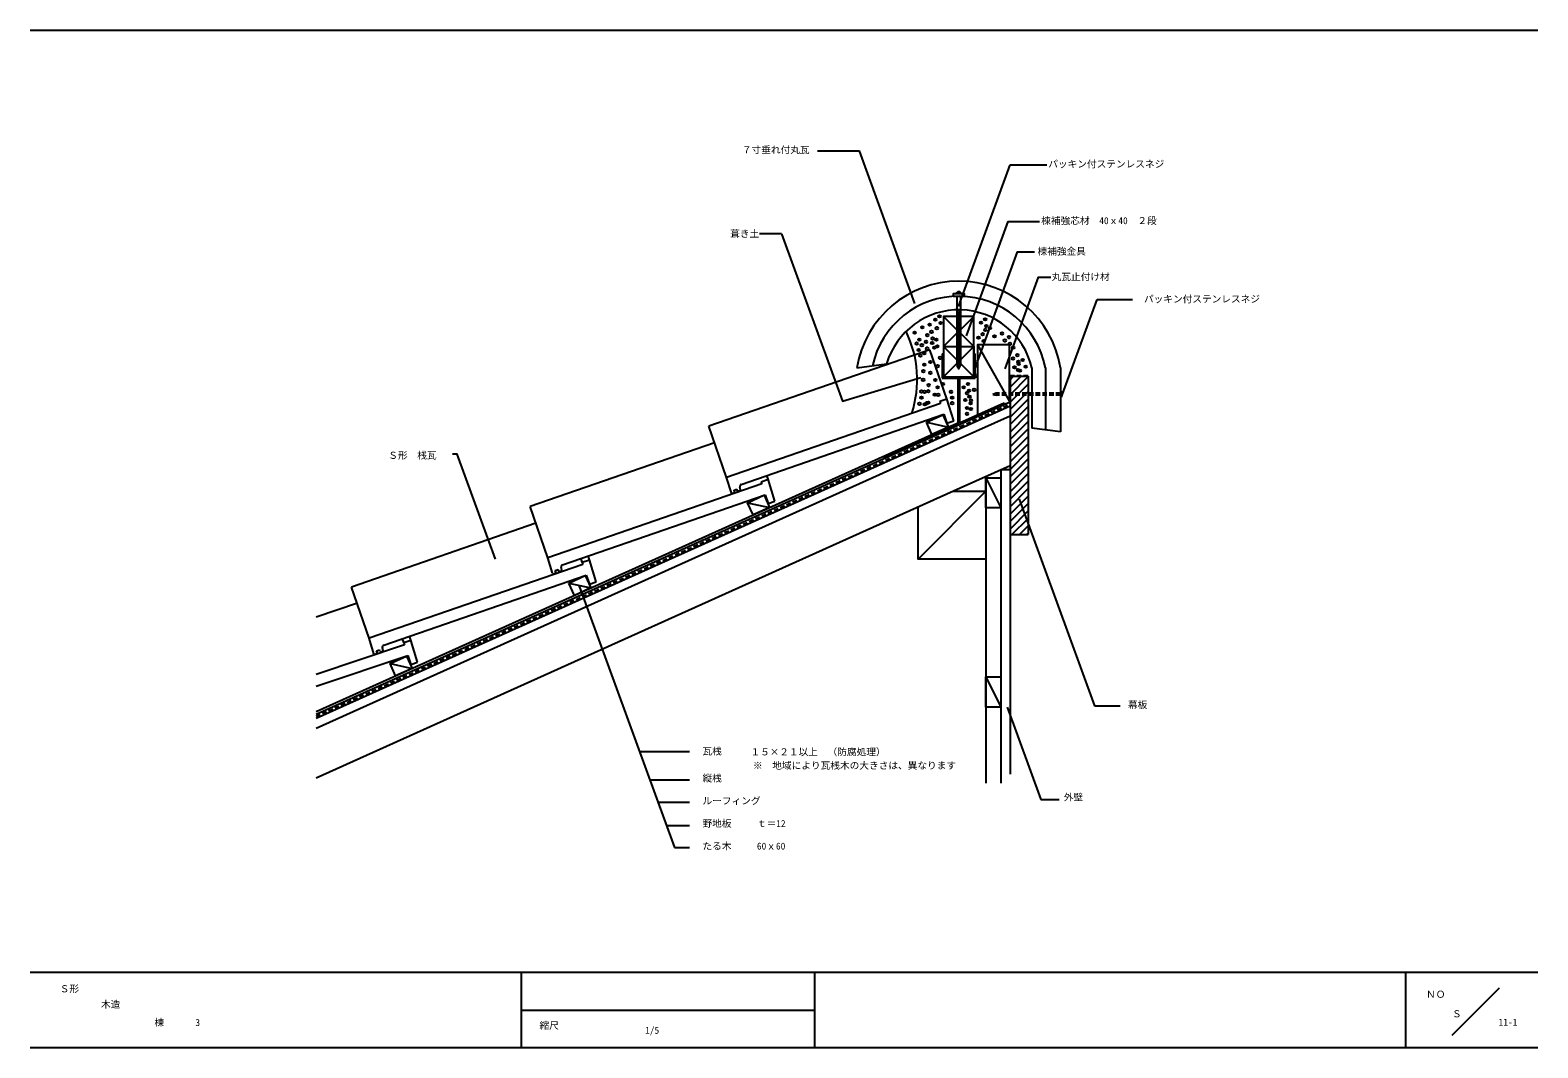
# Model space of a CAD drawing. Units: millimetres, scale not verified. Extents: x -1016 to 984, y -692 to 658.
import ezdxf
from ezdxf.enums import TextEntityAlignment as Align

# ---------------------------------------------------------------- set-up
doc = ezdxf.new("R2010")
doc.units = ezdxf.units.MM
doc.header["$LTSCALE"] = 5
doc.linetypes.add('DASHED1', pattern=[1.8, 1.2, -0.6])
for name, color, linetype in [('0-0', 5, 'Continuous'), ('1-0', 7, 'Continuous'), ('1-1', 7, 'Continuous'), ('1-2', 3, 'Continuous'), ('1-3', 7, 'Continuous'), ('1-4', 7, 'Continuous'), ('1-5', 7, 'Continuous'), ('1-6', 7, 'Continuous'), ('1-7', 7, 'Continuous'), ('1-B', 7, 'Continuous'), ('1-F', 3, 'DASHED1')]:
    doc.layers.add(name, color=color, linetype=linetype)
doc.styles.add('ＭＳ ゴシック', font='')
doc.styles.get('ＭＳ ゴシック').set_extended_font_data('MS Gothic')

msp = doc.modelspace()

# ---------------------------------------------------------------- linework, layer by layer
at = {"layer": '0-0'}
for p, q in [((-1016.216, 658.176), (983.784, 658.176)), ((983.784, -591.824), (-1016.216, -591.824)), ((-364.865, -591.824), (-364.865, -691.824)), ((24.324, -591.824), (24.324, -691.824)), ((808.784, -691.824), (808.784, -591.824)), ((932.432, -612.77), (869.595, -675.608)), ((-364.865, -641.824), (24.324, -641.824)), ((983.784, -691.824), (-1016.216, -691.824))]:
    msp.add_line(p, q, dxfattribs=at)
at = {"layer": '1-0'}
for p, q in [((217.463, 135.368), (283.585, 165.123)), ((172.601, 137.98), (194.401, 148.02)), ((194.401, 148.02), (201.788, 131.604)), ((194.402, 148.019), (201.173, 132.972)), ((194.402, 148.019), (201.173, 132.972)), ((217.463, 129.885), (283.585, 159.64)), ((217.463, 116.726), (283.585, 146.481)), ((-636.759, -249.031), (217.463, 135.368)), ((-636.759, -254.514), (217.463, 129.885)), ((-636.759, -245.742), (180.027, 121.812)), ((179.902, 121.756), (172.601, 137.98)), ((179.287, 123.124), (172.601, 137.98)), ((172.601, 137.98), (201.788, 131.604)), ((201.788, 131.604), (179.902, 121.756)), ((179.902, 121.756), (179.902, 121.756)), ((180.027, 121.812), (217.463, 138.658)), ((201.788, 131.604), (201.788, 131.604)), ((-636.759, -267.673), (217.463, 116.726)), ((217.463, 50.931), (283.585, 80.686)), ((-636.759, -333.468), (217.463, 50.931)), ((-57.197, 15.061), (-64.498, 31.285)), ((-64.498, 31.285), (-35.311, 24.91)), ((-301.598, -75.41), (-279.798, -65.37)), ((-294.297, -91.634), (-301.598, -75.41)), ((-294.297, -91.634), (-301.598, -75.41)), ((-301.598, -75.41), (-272.411, -81.785)), ((-520.569, -154.176), (-522.098, -149.085)), ((-538.783, -181.914), (-509.51, -188.48))]:
    msp.add_line(p, q, dxfattribs=at)
at = {"layer": '1-0', "color": 3, "linetype": 'DASHED1'}
for p, q in [((217.463, 132.379), (283.585, 162.134)), ((-636.759, -252.021), (217.463, 132.379))]:
    msp.add_line(p, q, dxfattribs=at)
at = {"layer": '1-0'}
for points in [[(201.788, 131.604), (180.013, 121.806), (179.902, 121.756)], [(-57.197, 15.061), (-64.498, 31.285), (-42.841, 41.259)], [(-42.698, 41.324), (-35.311, 24.91), (-57.197, 15.061)], [(-42.698, 41.324), (-35.311, 24.91), (-57.197, 15.061)], [(-42.698, 41.324), (-35.311, 24.91), (-57.197, 15.061)], [(-279.797, -65.371), (-272.411, -81.785), (-294.297, -91.634)], [(-279.797, -65.371), (-272.411, -81.785), (-294.297, -91.634)]]:
    msp.add_lwpolyline(points, dxfattribs=at)
msp.add_lwpolyline([(-531.397, -198.329), (-538.783, -181.914), (-516.897, -172.065), (-509.51, -188.48)], close=True, dxfattribs=at)
at = {"layer": '1-1'}
for p, q in [((283.585, 199.074), (283.585, -43.317)), ((283.585, 199.074), (307.585, 199.074)), ((283.585, 184.453), (298.206, 199.074)), ((283.585, 194.353), (288.307, 199.074)), ((283.585, 174.554), (307.585, 198.554)), ((283.585, 164.654), (307.585, 188.654)), ((307.585, 199.074), (307.585, -10.926)), ((283.585, 154.754), (307.585, 178.755)), ((283.585, 144.855), (307.585, 168.855)), ((350.585, 179.196), (351.94, 179.196)), ((350.585, 171.118), (351.94, 171.118)), ((351.94, 179.196), (351.94, 171.118)), ((283.585, 134.956), (307.585, 158.956)), ((283.585, 125.056), (307.585, 149.056)), ((283.585, 115.156), (307.585, 139.157)), ((283.585, 105.257), (307.585, 129.257)), ((350.585, 125.193), (312.585, 130.33)), ((283.585, 95.358), (307.585, 119.358)), ((283.585, 85.458), (307.585, 109.458)), ((283.585, 75.559), (307.585, 99.559)), ((283.585, 65.659), (307.585, 89.659)), ((251.585, 66.286), (251.585, -340.922)), ((251.585, 64.421), (271.585, 24.421)), ((271.585, 75.286), (271.585, -340.922)), ((271.585, 75.286), (283.585, 75.286)), ((283.585, 55.76), (307.585, 79.76)), ((283.585, 45.86), (307.585, 69.86)), ((251.585, 46.581), (161.585, -43.419)), ((207.796, 46.581), (251.585, 46.581)), ((283.585, 35.961), (307.585, 59.961)), ((283.585, 26.061), (307.585, 50.061)), ((283.585, 16.162), (307.585, 40.162)), ((283.585, 6.262), (307.585, 30.262)), ((283.585, -3.637), (307.585, 20.363)), ((286.196, -10.926), (307.585, 10.463)), ((296.096, -10.926), (307.585, 0.564)), ((283.585, -10.926), (307.585, -10.926)), ((305.995, -10.926), (307.585, -9.336)), ((283.585, -43.317), (283.585, -328.986)), ((-287.96, -79.24), (-161.678, -426.197)), ((251.585, -199.797), (271.585, -239.797))]:
    msp.add_line(p, q, dxfattribs=at)
at = {"layer": '1-1', "linetype": 'DASHED1'}
msp.add_line((350.585, 173.794), (265.051, 173.794), dxfattribs=at)
msp.add_lwpolyline([(350.585, 176.794), (265.051, 176.794), (260.696, 174.907), (265.051, 173.794)], dxfattribs=at)
at = {"layer": '1-1'}
for points in [[(251.585, 24.421), (251.585, 64.421), (271.585, 64.421), (271.585, 24.421)], [(251.585, -239.797), (251.585, -199.797), (271.585, -199.797), (271.585, -239.797)]]:
    msp.add_lwpolyline(points, close=True, dxfattribs=at)
msp.add_lwpolyline([(251.585, 46.581), (251.585, -43.419), (161.585, -43.419), (161.585, 25.786)], dxfattribs=at)
msp.add_arc((350.427, 175.264), 2.888, 301.60541, 60.43965, dxfattribs=at)
at = {"layer": '1-2', "color": 7}
for p, q in [((177.325, 234.29), (-115.883, 132.843)), ((199.886, 169.083), (177.325, 234.29)), ((-92.341, 64.8), (-115.883, 132.843)), ((-108.263, 110.819), (-352.983, 26.148)), ((-37.213, 62.388), (-38.948, 67.401)), ((-329.441, -41.894), (-352.983, 26.148)), ((-345.363, 4.124), (-590.082, -80.547)), ((-274.313, -44.307), (-276.048, -39.293)), ((-283.768, -47.578), (-285.34, -42.508)), ((-566.54, -148.589), (-590.082, -80.547)), ((-581.912, -102.006), (-636.759, -120.448)), ((-511.085, -150.987), (-512.806, -145.87))]:
    msp.add_line(p, q, dxfattribs=at)
at = {"layer": '1-2'}
for p, q in [((191.319, 162.944), (-92.341, 64.8)), ((190.431, 165.811), (199.886, 169.083)), ((190.431, 165.811), (191.319, 162.944)), ((208.92, 139.935), (199.886, 169.083)), ((-72.862, 55.668), (195.762, 148.609)), ((195.762, 148.609), (199.862, 136.758)), ((-86.023, 44.414), (-92.341, 64.8)), ((-46.669, 59.116), (-37.213, 62.388)), ((-28.18, 33.24), (-37.213, 62.388)), ((-45.78, 56.249), (-329.441, -41.894)), ((-309.962, -51.027), (-41.337, 41.914)), ((-84.741, 43.765), (-82.377, 44.583)), ((-82.455, 48.105), (-78.673, 49.413)), ((-81.749, 45.824), (-82.455, 48.105)), ((-77.986, 47.195), (-78.673, 49.413)), ((-74.34, 47.364), (-76.704, 46.546)), ((-73.712, 48.605), (-74.747, 51.944)), ((-46.669, 59.116), (-45.78, 56.249)), ((-46.37, 59.214), (-45.506, 56.339)), ((-41.337, 41.914), (-37.237, 30.063)), ((-37.25, 30.101), (-28.18, 33.24)), ((-282.88, -50.445), (-566.54, -148.589)), ((-323.123, -62.281), (-329.441, -41.894)), ((-319.555, -58.59), (-315.773, -57.282)), ((-318.848, -60.871), (-319.555, -58.59)), ((-315.086, -59.5), (-315.773, -57.282)), ((-311.44, -59.331), (-313.803, -60.149)), ((-310.811, -58.09), (-311.846, -54.751)), ((-283.768, -47.578), (-274.313, -44.307)), ((-283.768, -47.578), (-282.88, -50.445)), ((-265.279, -73.455), (-274.313, -44.307)), ((-547.061, -157.722), (-278.437, -64.781)), ((-321.84, -62.93), (-319.476, -62.112)), ((-278.437, -64.781), (-274.337, -76.632)), ((-274.35, -76.593), (-265.279, -73.455)), ((-519.706, -157.05), (-636.759, -196.409)), ((-560.222, -168.975), (-566.54, -148.589)), ((-520.569, -154.176), (-511.085, -150.987)), ((-520.569, -154.176), (-519.706, -157.05)), ((-502.306, -180.212), (-511.085, -150.987)), ((-636.759, -212.234), (-515.388, -171.424)), ((-558.94, -169.624), (-556.576, -168.807)), ((-556.655, -165.285), (-552.873, -163.976)), ((-555.948, -167.566), (-556.655, -165.285)), ((-552.185, -166.195), (-552.873, -163.976)), ((-548.539, -166.026), (-550.903, -166.844)), ((-547.911, -164.785), (-548.946, -161.445)), ((-515.388, -171.424), (-511.391, -183.31)), ((-511.404, -183.271), (-502.306, -180.212))]:
    msp.add_line(p, q, dxfattribs=at)
for centre, radius, start, end in [((-85.068, 44.71), 1, 197.21655, 289.08514), ((-82.704, 45.528), 1, 289.08401, 17.21758), ((-77.03, 47.491), 1, 197.21758, 289.0885), ((-71.881, 52.832), 3, 109.08589, 197.21983), ((-74.667, 48.309), 1, 289.0885, 17.21996), ((-314.13, -59.204), 1, 197.21758, 289.0885), ((-308.981, -53.862), 3, 109.08589, 197.21983), ((-311.767, -58.386), 1, 289.0885, 17.21996), ((-322.167, -61.985), 1, 197.21655, 289.08514), ((-319.804, -61.167), 1, 289.08401, 17.21758), ((-546.08, -160.557), 3, 109.08589, 197.21983), ((-559.267, -168.679), 1, 197.21655, 289.08514), ((-556.903, -167.862), 1, 289.08401, 17.21758), ((-551.23, -165.899), 1, 197.21758, 289.0885), ((-548.866, -165.081), 1, 289.0885, 17.21996)]:
    msp.add_arc(centre, radius, start, end, dxfattribs=at)
at = {"layer": '1-3'}
for p, q in [((80.585, 210.206), (119.92, 215.32)), ((312.585, 210.206), (312.585, 130.33)), ((330.585, 210.206), (330.585, 127.897)), ((-141.418, -298.959), (-207.989, -298.959)), ((-141.418, -336.771), (-194.227, -336.771)), ((-141.418, -366.482), (-183.413, -366.482)), ((-141.418, -397.336), (-172.183, -397.336)), ((-161.678, -426.197), (-141.418, -426.197))]:
    msp.add_line(p, q, dxfattribs=at)
for points in [[(350.585, 210.206), (350.585, 171.03), (350.585, 125.193)], [(-398.909, -43.465), (-449.641, 95.919), (-456.011, 95.919)]]:
    msp.add_lwpolyline(points, dxfattribs=at)
for centre, radius, start, end in [((215.585, 188.467), 136.739, 9.14783, 170.85217), ((215.585, 188.101), 117.105, 10.88068, 167.87541), ((215.585, 187.609), 99.597, 13.11388, 163.8452)]:
    msp.add_arc(centre, radius, start, end, dxfattribs=at)
at = {"layer": '1-4'}
for p, q in [((28.378, 498.041), (83.827, 498.041)), ((157.513, 295.588), (83.827, 498.041)), ((283.68, 479.597), (332.432, 479.597)), ((-19.613, 388.002), (-48.649, 388.002)), ((353.314, 175.294), (399.051, 300.957)), ((399.051, 300.957), (445.946, 300.957)), ((295.946, 35.878), (395.698, -238.188)), ((279.73, -239.797), (324.394, -362.511)), ((395.698, -238.188), (429.73, -238.188)), ((324.394, -362.511), (348.649, -362.511))]:
    msp.add_line(p, q, dxfattribs=at)
msp.add_lwpolyline([(-19.613, 388.002), (61.18, 166.024), (165.214, 197.399)], dxfattribs=at)
at = {"layer": '1-5'}
msp.add_arc((14.382, 194.701), 146.058, 342.10221, 25.94157, dxfattribs=at)
at = {"layer": '1-6'}
for p, q in [((215.178, 291.389), (283.68, 479.597)), ((280.622, 404.462), (322.566, 404.462)), ((195.585, 278.42), (235.585, 238.42)), ((195.585, 238.42), (235.585, 278.42)), ((240.274, 240.672), (282.995, 165.752)), ((195.585, 238.42), (235.585, 238.42)), ((195.585, 238.42), (195.585, 198.42)), ((195.585, 238.42), (235.585, 198.42)), ((235.585, 238.42), (195.585, 198.42)), ((235.585, 198.42), (235.585, 238.42)), ((235.585, 238.42), (235.585, 198.42)), ((201.071, 127.992), (206.795, 130.568))]:
    msp.add_line(p, q, dxfattribs=at)
at = {"layer": '1-6', "color": 3}
for p, q in [((193.585, 228.712), (195.585, 228.712)), ((193.585, 228.712), (193.585, 196.42)), ((195.585, 198.42), (195.585, 228.712)), ((235.585, 228.712), (237.585, 228.712)), ((235.585, 228.712), (237.585, 228.712)), ((235.585, 198.42), (235.585, 228.712)), ((237.585, 196.42), (237.585, 228.712)), ((193.585, 196.42), (214.585, 196.42)), ((195.585, 198.42), (235.585, 198.42)), ((214.585, 196.42), (214.585, 136.266)), ((216.585, 196.42), (237.585, 196.42)), ((216.585, 196.42), (216.585, 137.166)), ((216.585, 137.166), (275.978, 163.893)), ((275.978, 163.893), (276.799, 162.069)), ((116.072, 91.936), (214.585, 136.266)), ((216.585, 134.973), (116.893, 90.112)), ((199.862, 136.758), (208.92, 139.935)), ((116.072, 91.936), (116.893, 90.112))]:
    msp.add_line(p, q, dxfattribs=at)
at = {"layer": '1-6'}
for points in [[(236.931, 208.334), (293.617, 364.077), (316.256, 364.077)], [(277.16, 209.068), (321.301, 330.343), (337.796, 330.343)], [(282.995, 165.752), (282.995, 240.672), (240.274, 240.672), (240.274, 148.496)]]:
    msp.add_lwpolyline(points, dxfattribs=at)
msp.add_lwpolyline([(195.585, 238.42), (235.585, 238.42), (235.585, 278.42), (195.585, 278.42)], close=True, dxfattribs=at)
for centre in [(190.07, 278.572), (167.244, 263.88), (176.86, 267.579), (184.522, 274.134), (186.476, 262.771), (191.549, 269.695), (245.132, 270.135), (250.679, 274.573), (250.829, 260.552), (252.159, 265.697), (257.116, 263.14), (157.258, 256.853), (159.847, 242.429), (163.176, 247.607), (166.634, 240.251), (172.182, 244.689), (173.901, 253.525), (179.449, 257.963), (180.313, 243.198), (180.928, 249.086), (185.861, 247.636), (187.34, 238.759), (241.764, 250.353), (247.312, 254.791), (248.791, 245.915), (263.033, 252.045), (273.019, 255.744), (276.699, 246.565), (282.246, 251.003), (283.726, 242.127), (162.436, 233.923), (164.655, 226.526), (169.833, 229.485), (173.661, 235.813), (183.147, 236.882), (190.914, 223.567), (287.642, 222.574), (287.813, 236.882), (293.19, 227.012), (300.387, 220.609), (168.724, 205.815), (169.833, 214.321), (177.97, 218.02), (177.97, 203.596), (187.586, 212.472), (238.624, 199.528), (289.536, 210.999), (294.1, 207.294), (294.669, 218.135), (295.084, 215.437), (296.563, 206.561), (304.456, 211.732), (166.135, 178.816), (168.354, 194.35), (170.203, 178.447), (175.381, 179.186), (175.751, 187.323), (184.627, 193.98), (187.586, 184.364), (194.613, 188.802), (205.338, 178.447), (222.193, 184.272), (227.74, 188.71), (229.22, 179.834), (236.035, 181.035), (163.546, 162.543), (166.135, 170.68), (170.573, 161.804), (173.162, 163.283), (175.381, 164.023), (183.887, 174.748), (188.325, 174.378), (206.817, 170.68), (206.817, 163.283), (224.297, 167.646), (226.419, 176.597), (229.845, 172.085), (231.324, 163.208), (231.967, 166.981), (226.419, 156.996), (226.419, 149.229), (231.597, 155.516)]:
    msp.add_circle(centre, 1.654, dxfattribs=at)
msp.add_arc((237.144, 220.978), 1.654, 327.66109, 335.36948, dxfattribs=at)
at = {"layer": '1-7'}
for p, q in [((213.085, 305.206), (213.085, 213.256)), ((218.085, 305.206), (218.085, 213.256)), ((213.085, 280.64), (218.085, 285.64)), ((218.085, 285.64), (213.085, 285.64)), ((213.085, 280.302), (218.085, 285.302)), ((213.085, 279.226), (218.085, 284.226)), ((213.085, 278.888), (218.085, 283.888)), ((213.085, 275.837), (218.085, 280.837)), ((213.085, 275.499), (218.085, 280.499)), ((213.085, 274.423), (218.085, 279.423)), ((213.085, 274.085), (218.085, 279.085)), ((213.085, 271.594), (218.085, 276.594)), ((213.085, 271.256), (218.085, 276.256)), ((213.085, 270.18), (218.085, 275.18)), ((213.085, 269.842), (218.085, 274.842)), ((213.085, 267.352), (218.085, 272.352)), ((213.085, 267.013), (218.085, 272.013)), ((213.085, 265.938), (218.085, 270.938)), ((213.085, 265.599), (218.085, 270.599)), ((213.085, 263.109), (218.085, 268.109)), ((213.085, 262.771), (218.085, 267.771)), ((213.085, 261.695), (218.085, 266.695)), ((213.085, 261.357), (218.085, 266.357)), ((213.085, 258.558), (218.085, 263.558)), ((213.085, 258.22), (218.085, 263.22)), ((213.085, 257.144), (218.085, 262.144)), ((213.085, 256.806), (218.085, 261.806)), ((213.085, 252.925), (218.085, 257.925)), ((213.085, 252.587), (218.085, 257.587)), ((213.085, 251.511), (218.085, 256.511)), ((213.085, 251.173), (218.085, 256.173)), ((213.085, 248.122), (218.085, 253.122)), ((213.085, 247.784), (218.085, 252.784)), ((213.085, 246.708), (218.085, 251.708)), ((213.085, 246.369), (218.085, 251.369)), ((213.085, 243.879), (218.085, 248.879)), ((213.085, 243.541), (218.085, 248.541)), ((213.085, 242.465), (218.085, 247.465)), ((213.085, 242.127), (218.085, 247.127)), ((213.085, 239.637), (218.085, 244.637)), ((213.085, 239.298), (218.085, 244.298)), ((213.085, 238.222), (218.085, 243.222)), ((213.085, 237.884), (218.085, 242.884)), ((213.085, 235.394), (218.085, 240.394)), ((213.085, 235.056), (218.085, 240.056)), ((213.085, 233.98), (218.085, 238.98)), ((213.085, 233.641), (218.085, 238.641)), ((213.085, 230.843), (218.085, 235.843)), ((213.085, 230.505), (218.085, 235.505)), ((213.085, 229.429), (218.085, 234.429)), ((213.085, 229.09), (218.085, 234.09)), ((213.085, 226.6), (218.085, 231.6)), ((213.085, 226.262), (218.085, 231.262)), ((213.085, 225.186), (218.085, 230.186)), ((213.085, 224.848), (218.085, 229.848)), ((213.085, 222.358), (218.085, 227.358)), ((213.085, 222.019), (218.085, 227.019)), ((213.085, 220.944), (218.085, 225.944)), ((213.085, 220.605), (218.085, 225.605)), ((213.085, 218.115), (218.085, 223.115)), ((213.085, 217.777), (218.085, 222.777)), ((213.085, 216.701), (218.085, 221.701)), ((213.085, 216.362), (218.085, 221.362)), ((213.085, 213.872), (218.085, 218.872)), ((213.085, 213.534), (218.085, 218.534)), ((213.085, 213.256), (218.085, 213.256)), ((213.882, 213.256), (218.085, 217.458)), ((214.221, 213.256), (218.085, 217.12)), ((216.711, 213.256), (218.085, 214.63))]:
    msp.add_line(p, q, dxfattribs=at)
msp.add_lwpolyline([(208.085, 305.206), (223.085, 305.206), (223.085, 308.206), (208.085, 308.206)], close=True, dxfattribs=at)
msp.add_lwpolyline([(213.085, 213.256), (215.585, 209), (218.085, 213.256)], dxfattribs=at)
msp.add_arc((215.585, 306.909), 4.205, 17.96565, 162.03435, dxfattribs=at)
at = {"layer": '1-B'}
msp.add_line((280.622, 404.462), (225.354, 252.615), dxfattribs=at)
at = {"layer": '1-F'}
msp.add_lwpolyline([(283.585, 162.134), (283.585, 200.184), (307.605, 200.184)], dxfattribs=at)

# ---------------------------------------------------------------- texts
at = {"layer": '0-0', "color": 7, "style": 'ＭＳ ゴシック'}
for s, p in [('Ｓ形', (-977.027, -620.878)), ('ＮＯ', (835.511, -628.173)), ('木造', (-922.219, -641.442)), ('棟', (-851.39, -665.524)), ('縮尺', (-340.541, -669.527)), ('Ｓ', (869.894, -654.055))]:
    msp.add_text(s, height=9.164, dxfattribs=at).set_placement(p, align=Align.BOTTOM_LEFT)
at = {"layer": '1-0', "style": 'ＭＳ ゴシック'}
msp.add_text('1/5', height=9.164, dxfattribs=at).set_placement((-200.466, -675.909), align=Align.BOTTOM_LEFT)
at = {"layer": '1-3', "style": 'ＭＳ ゴシック'}
for s, p in [('Ｓ形\u3000桟瓦', (-541.161, 86.765)), ('瓦桟', (-124.335, -305.714)), ('１５×２１以上\u3000（防腐処理）', (-60.659, -306.623)), ('※\u3000地域により瓦桟木の大きさは、異なります', (-57.422, -324.62)), ('縦桟', (-124.335, -341.528)), ('ルーフィング', (-124.335, -371.528)), ('野地板', (-124.335, -401.528)), ('ｔ＝12', (-52.17, -401.528)), ('たる木', (-124.335, -431.528)), ('60ｘ60', (-52.17, -431.528))]:
    msp.add_text(s, height=9.164, dxfattribs=at).set_placement(p, align=Align.BOTTOM_LEFT)
at = {"layer": '1-4', "style": 'ＭＳ ゴシック'}
for s, p in [('７寸垂れ付丸瓦', (-72.073, 492.018)), ('パッキン付ステンレスネジ', (334.344, 473.256)), ('棟補強芯材\u300040ｘ40\u3000２段', (324.991, 398.085)), ('葺き土', (-87.596, 380.801)), ('パッキン付ステンレスネジ', (461.309, 294.176)), ('幕板', (440.06, -244.204)), ('外壁', (354.965, -366.627)), ('3', (-797.036, -665.524)), ('11-1', (931.666, -665.183))]:
    msp.add_text(s, height=9.164, dxfattribs=at).set_placement(p, align=Align.BOTTOM_LEFT)
at = {"layer": '1-6', "style": 'ＭＳ ゴシック'}
for s, p in [('棟補強金具', (320.107, 357.485)), ('丸瓦止付け材', (338.847, 323.599))]:
    msp.add_text(s, height=9.164, dxfattribs=at).set_placement(p, align=Align.BOTTOM_LEFT)

doc.saveas('drawing.dxf')
